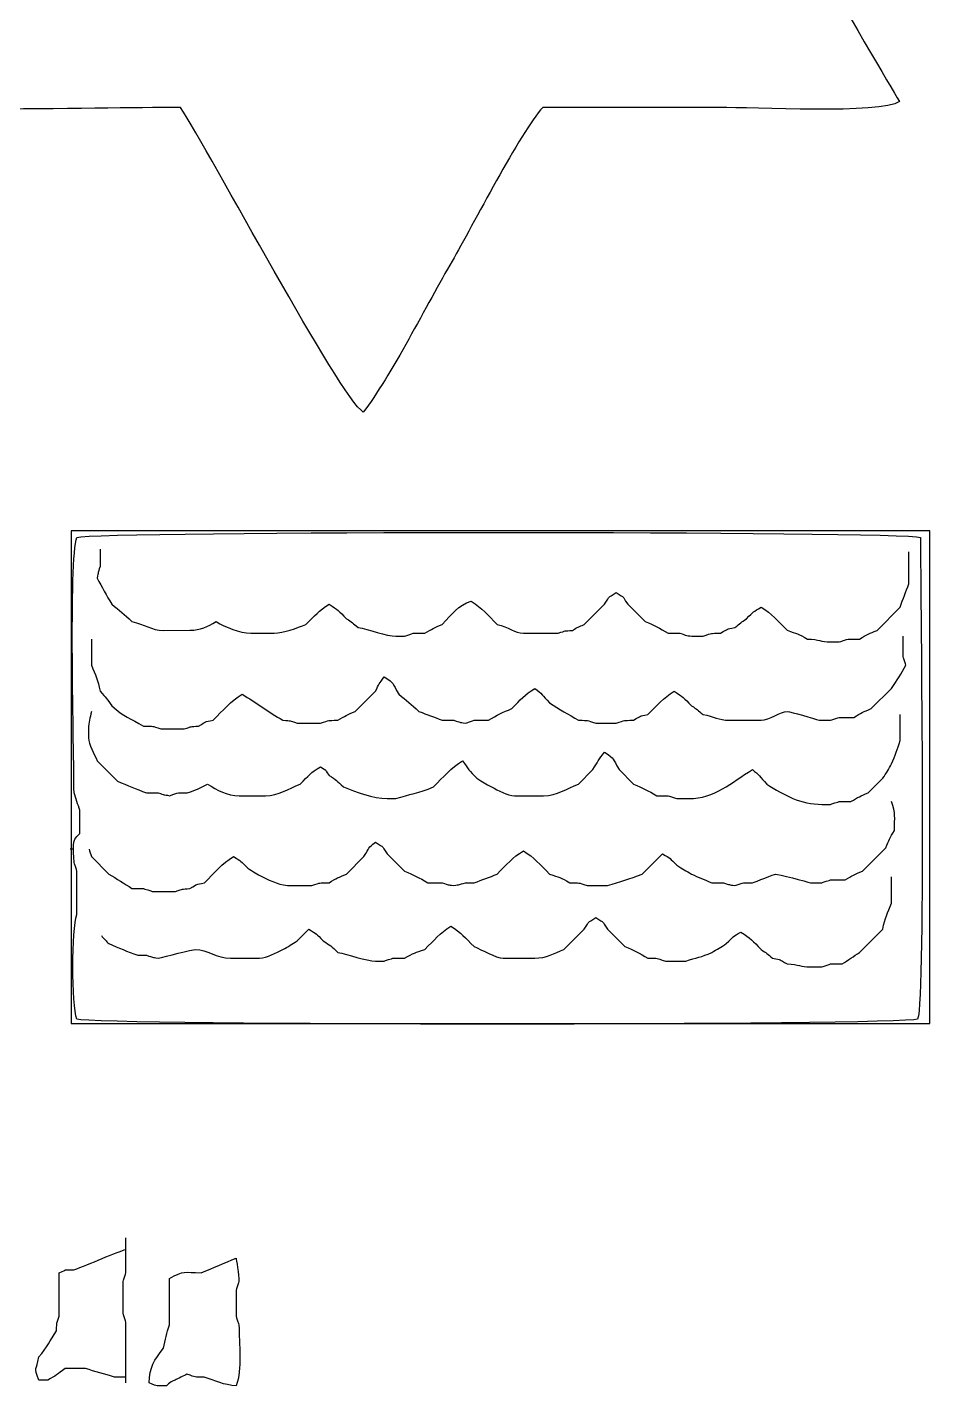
# Model space of a CAD drawing. Extents: x -149 to 150, y -212 to 234.
# Drawn here: x 57.39 to 83.76, y 33.51 to 73.19 of the extents above; entities that cross this region are included whole.
import ezdxf

# ---------------------------------------------------------------- set-up
doc = ezdxf.new("R2010")
doc.units = 0
doc.header["$MEASUREMENT"] = 0
doc.layers.add('EBENE_1', color=7, linetype='CONTINUOUS')

msp = doc.modelspace()

# ---------------------------------------------------------------- linework, layer by layer
at = {"layer": 'EBENE_1', "color": 250}
msp.add_lwpolyline([(58.6752, 44.1129), (83.756, 44.1129), (83.756, 58.4937), (58.6752, 58.4937), (58.6752, 44.1129)], close=True, dxfattribs=at)
for points, knots in [([(82.8692, 89.0543), (82.2384, 89.2991), (73.8743, 89.1389), (72.4552, 89.139), (72.4552, 89.139), (71.3844, 90.4958), (67.8535, 97.5709), (67.1213, 98.029), (67.1213, 98.029), (66.7061, 97.7538), (64.8609, 94.3457), (64.4405, 93.6262), (64.4405, 93.6262), (63.8397, 92.5981), (62.4697, 89.8783), (61.7873, 89.1389), (61.7873, 89.1389), (60.3865, 89.1389), (52.1687, 89.2974), (51.5426, 89.0542), (51.5426, 89.0542), (51.5426, 89.0542), (51.5425, 88.8002), (51.5425, 88.8002), (51.5425, 88.8002), (53.0946, 85.8991), (54.9235, 82.8319), (56.6226, 79.995), (56.6226, 79.995), (55.8773, 79.0505), (54.632, 76.67), (53.9749, 75.5077), (53.9749, 75.5077), (53.5231, 74.7081), (51.5571, 71.6004), (51.5426, 70.9356), (51.5426, 70.9356), (52.1711, 70.6917), (60.462, 70.851), (61.8719, 70.8509), (61.8719, 70.8509), (62.7297, 69.5394), (66.5241, 62.3874), (67.2059, 61.961), (67.2059, 61.961), (67.9951, 62.9608), (69.0962, 65.1559), (69.802, 66.3636), (69.802, 66.3636), (70.3996, 67.3862), (71.7811, 70.1207), (72.4552, 70.8509), (72.4552, 70.8509), (74.1768, 70.851), (75.8984, 70.8509), (77.6199, 70.851), (77.6199, 70.851), (78.5454, 70.851), (82.3414, 70.6443), (82.8691, 71.0203), (82.8691, 71.0203), (82.3183, 71.9403), (77.7892, 79.6826), (77.7892, 79.9949), (77.7892, 79.9949), (77.7892, 79.9949), (77.7891, 80.0796), (77.7891, 80.0796), (77.7891, 80.0796), (77.7892, 80.5895), (82.3156, 87.7449), (82.8692, 89.0543)], [0, 0, 0, 0, 0.0526316, 0.0526316, 0.0526316, 0.0526316, 0.1052632, 0.1052632, 0.1052632, 0.1052632, 0.1578947, 0.1578947, 0.1578947, 0.1578947, 0.2105263, 0.2105263, 0.2105263, 0.2105263, 0.2631579, 0.2631579, 0.2631579, 0.2631579, 0.3157895, 0.3157895, 0.3157895, 0.3157895, 0.3684211, 0.3684211, 0.3684211, 0.3684211, 0.4210526, 0.4210526, 0.4210526, 0.4210526, 0.4736842, 0.4736842, 0.4736842, 0.4736842, 0.5263158, 0.5263158, 0.5263158, 0.5263158, 0.5789474, 0.5789474, 0.5789474, 0.5789474, 0.6315789, 0.6315789, 0.6315789, 0.6315789, 0.6842105, 0.6842105, 0.6842105, 0.6842105, 0.7368421, 0.7368421, 0.7368421, 0.7368421, 0.7894737, 0.7894737, 0.7894737, 0.7894737, 0.8421053, 0.8421053, 0.8421053, 0.8421053, 0.8947368, 0.8947368, 0.8947368, 0.8947368, 1, 1, 1, 1]), ([(58.93, 49.6633), (58.6557, 49.4278), (58.7607, 49.2553), (58.7607, 48.8167), (58.7607, 48.8167), (58.763, 48.8115), (58.8403, 48.5769), (58.8454, 48.5627), (58.8454, 48.5627), (58.8454, 48.5627), (58.8454, 47.2927), (58.8454, 47.2927), (58.8454, 47.2927), (58.6843, 46.8777), (58.6843, 44.6597), (58.8453, 44.2446), (58.8453, 44.2446), (59.3482, 44.0495), (82.8958, 44.0495), (83.3987, 44.2446), (83.3987, 44.2446), (83.6425, 44.8726), (83.4834, 56.5643), (83.4834, 58.2993), (83.4834, 58.2993), (82.9799, 58.4948), (59.3488, 58.4948), (58.8454, 58.2993), (58.8454, 58.2993), (58.6052, 57.6806), (58.7607, 51.9993), (58.7607, 50.8486), (58.7607, 50.8486), (58.8194, 50.6792), (58.8713, 50.5102), (58.93, 50.3406), (58.93, 50.3406), (58.93, 50.3406), (58.93, 49.6633), (58.93, 49.6633)], [0, 0, 0, 0, 0.0909091, 0.0909091, 0.0909091, 0.0909091, 0.1818182, 0.1818182, 0.1818182, 0.1818182, 0.2727273, 0.2727273, 0.2727273, 0.2727273, 0.3636364, 0.3636364, 0.3636364, 0.3636364, 0.4545455, 0.4545455, 0.4545455, 0.4545455, 0.5454545, 0.5454545, 0.5454545, 0.5454545, 0.6363636, 0.6363636, 0.6363636, 0.6363636, 0.7272727, 0.7272727, 0.7272727, 0.7272727, 0.8181818, 0.8181818, 0.8181818, 0.8181818, 1, 1, 1, 1]), ([(59.5227, 57.9607), (59.5227, 57.9607), (59.5227, 57.4527), (59.5227, 57.4527), (59.5227, 57.4527), (59.4478, 57.2445), (59.4754, 57.3076), (59.438, 57.114), (59.438, 57.114), (59.5751, 56.8578), (59.7111, 56.6029), (59.8614, 56.3519), (59.8614, 56.3519), (60.0946, 56.1627), (60.2228, 56.0703), (60.454, 55.844), (60.454, 55.844), (60.8226, 55.7664), (61.002, 55.5899), (61.3853, 55.5899), (61.3853, 55.5899), (61.3853, 55.5899), (62.1473, 55.59), (62.1473, 55.59), (62.1473, 55.59), (62.4543, 55.59), (62.663, 55.7019), (62.9094, 55.844), (62.9094, 55.844), (63.1812, 55.687), (63.5937, 55.5053), (63.9254, 55.5053), (63.9254, 55.5053), (63.9254, 55.5053), (64.6027, 55.5053), (64.6027, 55.5053), (64.6027, 55.5053), (64.888, 55.5054), (65.2686, 55.6674), (65.534, 55.7593), (65.534, 55.7593), (65.7981, 56.0233), (65.9076, 56.1661), (66.2114, 56.3519), (66.2114, 56.3519), (66.4744, 56.1911), (66.487, 56.161), (66.7194, 55.9287), (66.7194, 55.9287), (66.8796, 55.8261), (66.9046, 55.7985), (67.058, 55.6746), (67.058, 55.6746), (67.3392, 55.6216), (67.8994, 55.4207), (68.1586, 55.4207), (68.1586, 55.4207), (68.1586, 55.4207), (68.4126, 55.4207), (68.4126, 55.4207), (68.4126, 55.4207), (68.4178, 55.4229), (68.6525, 55.5002), (68.6667, 55.5053), (68.6667, 55.5053), (68.6667, 55.5053), (69.0053, 55.5054), (69.0053, 55.5054), (69.0053, 55.5054), (69.2178, 55.6326), (69.2861, 55.6681), (69.5134, 55.7593), (69.5134, 55.7593), (69.8227, 56.0686), (69.9695, 56.3243), (70.3599, 56.4366), (70.3599, 56.4366), (70.68, 56.2409), (70.8429, 56.0386), (71.122, 55.7593), (71.122, 55.7593), (71.4482, 55.6905), (71.6412, 55.5053), (71.884, 55.5053), (71.884, 55.5053), (71.884, 55.5053), (72.646, 55.5053), (72.646, 55.5053), (72.646, 55.5053), (72.646, 55.5053), (72.9, 55.5054), (72.9, 55.5054), (72.9, 55.5054), (73.1486, 55.5878), (73.0558, 55.5694), (73.3234, 55.5899), (73.3234, 55.5899), (73.4871, 55.6948), (73.4871, 55.6875), (73.662, 55.7593), (73.662, 55.7593), (73.662, 55.7593), (74.2547, 56.3519), (74.2547, 56.3519), (74.2547, 56.3519), (74.4503, 56.6447), (74.3093, 56.5025), (74.5934, 56.6907), (74.5934, 56.6907), (74.8883, 56.4976), (74.7333, 56.6397), (74.932, 56.3519), (74.932, 56.3519), (74.932, 56.3519), (75.44, 55.844), (75.44, 55.844), (75.44, 55.844), (75.7086, 55.7363), (75.8661, 55.6558), (76.1174, 55.5054), (76.1174, 55.5054), (76.1174, 55.5054), (76.456, 55.5054), (76.456, 55.5054), (76.456, 55.5054), (76.6412, 55.444), (76.6639, 55.4206), (76.8793, 55.4207), (76.8793, 55.4207), (76.8793, 55.4207), (77.1333, 55.4207), (77.1333, 55.4207), (77.1333, 55.4207), (77.4323, 55.5176), (77.3084, 55.498), (77.6413, 55.5053), (77.6413, 55.5053), (77.896, 55.6556), (77.7852, 55.6157), (78.0647, 55.6746), (78.0647, 55.6746), (78.2168, 55.7949), (78.2486, 55.8252), (78.4034, 55.9286), (78.4034, 55.9286), (78.6185, 56.1438), (78.5929, 56.1244), (78.8267, 56.2673), (78.8267, 56.2673), (79.1467, 56.0716), (79.3095, 55.8691), (79.5887, 55.59), (79.5887, 55.59), (79.875, 55.4909), (79.9094, 55.4929), (80.1814, 55.336), (80.1814, 55.336), (80.5324, 55.3284), (80.5609, 55.2513), (80.8587, 55.2514), (80.8587, 55.2514), (80.8587, 55.2514), (81.1127, 55.2514), (81.1127, 55.2514), (81.1127, 55.2514), (81.1178, 55.2536), (81.3525, 55.3309), (81.3667, 55.3359), (81.3667, 55.3359), (81.3667, 55.3359), (81.7054, 55.336), (81.7054, 55.336), (81.7054, 55.336), (81.9178, 55.4633), (81.986, 55.4988), (82.2134, 55.5899), (82.2134, 55.5899), (82.2134, 55.5899), (82.8907, 56.2673), (82.8907, 56.2673), (82.8907, 56.2673), (82.9741, 56.5087), (83.05, 56.7086), (83.1447, 56.9447), (83.1447, 56.9447), (83.1447, 56.9447), (83.1447, 57.876), (83.1447, 57.876)], [0, 0, 0, 0, 0.0208333, 0.0208333, 0.0208333, 0.0208333, 0.0416667, 0.0416667, 0.0416667, 0.0416667, 0.0625, 0.0625, 0.0625, 0.0625, 0.0833333, 0.0833333, 0.0833333, 0.0833333, 0.1041667, 0.1041667, 0.1041667, 0.1041667, 0.125, 0.125, 0.125, 0.125, 0.1458333, 0.1458333, 0.1458333, 0.1458333, 0.1666667, 0.1666667, 0.1666667, 0.1666667, 0.1875, 0.1875, 0.1875, 0.1875, 0.2083333, 0.2083333, 0.2083333, 0.2083333, 0.2291667, 0.2291667, 0.2291667, 0.2291667, 0.25, 0.25, 0.25, 0.25, 0.2708333, 0.2708333, 0.2708333, 0.2708333, 0.2916667, 0.2916667, 0.2916667, 0.2916667, 0.3125, 0.3125, 0.3125, 0.3125, 0.3333333, 0.3333333, 0.3333333, 0.3333333, 0.3541667, 0.3541667, 0.3541667, 0.3541667, 0.375, 0.375, 0.375, 0.375, 0.3958333, 0.3958333, 0.3958333, 0.3958333, 0.4166667, 0.4166667, 0.4166667, 0.4166667, 0.4375, 0.4375, 0.4375, 0.4375, 0.4583333, 0.4583333, 0.4583333, 0.4583333, 0.4791667, 0.4791667, 0.4791667, 0.4791667, 0.5, 0.5, 0.5, 0.5, 0.5208333, 0.5208333, 0.5208333, 0.5208333, 0.5416667, 0.5416667, 0.5416667, 0.5416667, 0.5625, 0.5625, 0.5625, 0.5625, 0.5833333, 0.5833333, 0.5833333, 0.5833333, 0.6041667, 0.6041667, 0.6041667, 0.6041667, 0.625, 0.625, 0.625, 0.625, 0.6458333, 0.6458333, 0.6458333, 0.6458333, 0.6666667, 0.6666667, 0.6666667, 0.6666667, 0.6875, 0.6875, 0.6875, 0.6875, 0.7083333, 0.7083333, 0.7083333, 0.7083333, 0.7291667, 0.7291667, 0.7291667, 0.7291667, 0.75, 0.75, 0.75, 0.75, 0.7708333, 0.7708333, 0.7708333, 0.7708333, 0.7916667, 0.7916667, 0.7916667, 0.7916667, 0.8125, 0.8125, 0.8125, 0.8125, 0.8333333, 0.8333333, 0.8333333, 0.8333333, 0.8541667, 0.8541667, 0.8541667, 0.8541667, 0.875, 0.875, 0.875, 0.875, 0.8958333, 0.8958333, 0.8958333, 0.8958333, 0.9166667, 0.9166667, 0.9166667, 0.9166667, 0.9375, 0.9375, 0.9375, 0.9375, 0.9583333, 0.9583333, 0.9583333, 0.9583333, 1, 1, 1, 1]), ([(59.2686, 55.3359), (59.2686, 55.3359), (59.2686, 54.5739), (59.2686, 54.5739), (59.2686, 54.5739), (59.3877, 54.2774), (59.4604, 54.141), (59.5226, 53.8119), (59.5226, 53.8119), (59.706, 53.613), (59.7226, 53.594), (59.8614, 53.3887), (59.8614, 53.3887), (60.2279, 53.0502), (60.4016, 53.0302), (60.7927, 52.796), (60.7927, 52.796), (61.1256, 52.7887), (61.0017, 52.8082), (61.3007, 52.7114), (61.3007, 52.7114), (61.3007, 52.7114), (61.6394, 52.7114), (61.6394, 52.7114), (61.6394, 52.7114), (61.6394, 52.7114), (61.724, 52.7113), (61.724, 52.7113), (61.724, 52.7113), (61.724, 52.7113), (61.978, 52.7113), (61.978, 52.7113), (61.978, 52.7113), (62.2266, 52.7937), (62.1338, 52.7755), (62.4014, 52.796), (62.4014, 52.796), (62.656, 52.9462), (62.5452, 52.9065), (62.8247, 52.9654), (62.8247, 52.9654), (63.1187, 53.2594), (63.3366, 53.5225), (63.6714, 53.7274), (63.6714, 53.7274), (64.0729, 53.4816), (64.4412, 53.2143), (64.8567, 52.9653), (64.8567, 52.9653), (65.1474, 52.9424), (65.0093, 52.9684), (65.28, 52.8807), (65.28, 52.8807), (65.28, 52.8807), (65.534, 52.8807), (65.534, 52.8807), (65.534, 52.8807), (65.534, 52.8807), (65.6187, 52.8806), (65.6187, 52.8806), (65.6187, 52.8806), (65.6187, 52.8806), (65.9574, 52.8806), (65.9574, 52.8806), (65.9574, 52.8806), (66.2563, 52.9777), (66.1324, 52.9581), (66.4654, 52.9653), (66.4654, 52.9653), (66.6778, 53.0925), (66.746, 53.1282), (66.9734, 53.2194), (66.9734, 53.2194), (66.9734, 53.2194), (67.566, 53.812), (67.566, 53.812), (67.566, 53.812), (67.6748, 54.0409), (67.661, 54.0187), (67.82, 54.2354), (67.82, 54.2354), (68.1466, 54.0189), (68.0391, 54.0684), (68.2434, 53.7273), (68.2434, 53.7273), (68.4767, 53.5381), (68.6048, 53.4456), (68.836, 53.2193), (68.836, 53.2193), (69.0774, 53.1358), (69.2772, 53.0601), (69.5134, 52.9654), (69.5134, 52.9654), (69.5134, 52.9654), (69.852, 52.9653), (69.852, 52.9653), (69.852, 52.9653), (70.0601, 52.8904), (69.9972, 52.918), (70.1907, 52.8807), (70.1907, 52.8807), (70.1958, 52.8829), (70.4305, 52.9602), (70.4447, 52.9653), (70.4447, 52.9653), (70.4447, 52.9653), (70.868, 52.9654), (70.868, 52.9654), (70.868, 52.9654), (71.1193, 53.1159), (71.2768, 53.1963), (71.5453, 53.304), (71.5453, 53.304), (71.8094, 53.568), (71.9189, 53.7109), (72.2227, 53.8966), (72.2227, 53.8966), (72.4216, 53.7466), (72.4425, 53.6938), (72.6459, 53.4734), (72.6459, 53.4734), (72.9461, 53.2771), (73.1954, 53.1434), (73.4927, 52.9654), (73.4927, 52.9654), (73.8256, 52.958), (73.7017, 52.9776), (74.0007, 52.8807), (74.0007, 52.8807), (74.0007, 52.8807), (74.2547, 52.8807), (74.2547, 52.8807), (74.2547, 52.8807), (74.2547, 52.8807), (74.5934, 52.8806), (74.5934, 52.8806), (74.5934, 52.8806), (74.8923, 52.9777), (74.7684, 52.9581), (75.1014, 52.9654), (75.1014, 52.9654), (75.356, 53.1155), (75.2452, 53.0758), (75.5247, 53.1347), (75.5247, 53.1347), (75.8039, 53.4138), (75.9667, 53.6162), (76.2866, 53.812), (76.2866, 53.812), (76.5497, 53.651), (76.5624, 53.621), (76.7947, 53.3886), (76.7947, 53.3886), (76.9549, 53.2861), (76.98, 53.2584), (77.1334, 53.1347), (77.1334, 53.1347), (77.4373, 53.0772), (77.592, 52.9654), (77.8954, 52.9654), (77.8954, 52.9654), (77.8954, 52.9654), (78.8267, 52.9654), (78.8267, 52.9654), (78.8267, 52.9654), (79.072, 52.9654), (79.4012, 53.2194), (79.5887, 53.2194), (79.5887, 53.2194), (79.6986, 53.2194), (80.3759, 53.0121), (80.52, 52.9654), (80.52, 52.9654), (80.52, 52.9654), (80.8587, 52.9653), (80.8587, 52.9653), (80.8587, 52.9653), (80.8638, 52.9676), (81.0985, 53.045), (81.1127, 53.05), (81.1127, 53.05), (81.1127, 53.05), (81.536, 53.0499), (81.536, 53.0499), (81.536, 53.0499), (81.7484, 53.1772), (81.8167, 53.2129), (82.044, 53.304), (82.044, 53.304), (82.044, 53.304), (82.6367, 53.8967), (82.6367, 53.8967), (82.6367, 53.8967), (82.7916, 54.1335), (82.9275, 54.3264), (83.06, 54.5739), (83.06, 54.5739), (83.0577, 54.5791), (82.9805, 54.8138), (82.9754, 54.8279), (82.9754, 54.8279), (82.9754, 54.8279), (82.9754, 55.4206), (82.9754, 55.4206)], [0, 0, 0, 0, 0.0192308, 0.0192308, 0.0192308, 0.0192308, 0.0384615, 0.0384615, 0.0384615, 0.0384615, 0.0576923, 0.0576923, 0.0576923, 0.0576923, 0.0769231, 0.0769231, 0.0769231, 0.0769231, 0.0961538, 0.0961538, 0.0961538, 0.0961538, 0.1153846, 0.1153846, 0.1153846, 0.1153846, 0.1346154, 0.1346154, 0.1346154, 0.1346154, 0.1538462, 0.1538462, 0.1538462, 0.1538462, 0.1730769, 0.1730769, 0.1730769, 0.1730769, 0.1923077, 0.1923077, 0.1923077, 0.1923077, 0.2115385, 0.2115385, 0.2115385, 0.2115385, 0.2307692, 0.2307692, 0.2307692, 0.2307692, 0.25, 0.25, 0.25, 0.25, 0.2692308, 0.2692308, 0.2692308, 0.2692308, 0.2884615, 0.2884615, 0.2884615, 0.2884615, 0.3076923, 0.3076923, 0.3076923, 0.3076923, 0.3269231, 0.3269231, 0.3269231, 0.3269231, 0.3461538, 0.3461538, 0.3461538, 0.3461538, 0.3653846, 0.3653846, 0.3653846, 0.3653846, 0.3846154, 0.3846154, 0.3846154, 0.3846154, 0.4038462, 0.4038462, 0.4038462, 0.4038462, 0.4230769, 0.4230769, 0.4230769, 0.4230769, 0.4423077, 0.4423077, 0.4423077, 0.4423077, 0.4615385, 0.4615385, 0.4615385, 0.4615385, 0.4807692, 0.4807692, 0.4807692, 0.4807692, 0.5, 0.5, 0.5, 0.5, 0.5192308, 0.5192308, 0.5192308, 0.5192308, 0.5384615, 0.5384615, 0.5384615, 0.5384615, 0.5576923, 0.5576923, 0.5576923, 0.5576923, 0.5769231, 0.5769231, 0.5769231, 0.5769231, 0.5961538, 0.5961538, 0.5961538, 0.5961538, 0.6153846, 0.6153846, 0.6153846, 0.6153846, 0.6346154, 0.6346154, 0.6346154, 0.6346154, 0.6538462, 0.6538462, 0.6538462, 0.6538462, 0.6730769, 0.6730769, 0.6730769, 0.6730769, 0.6923077, 0.6923077, 0.6923077, 0.6923077, 0.7115385, 0.7115385, 0.7115385, 0.7115385, 0.7307692, 0.7307692, 0.7307692, 0.7307692, 0.75, 0.75, 0.75, 0.75, 0.7692308, 0.7692308, 0.7692308, 0.7692308, 0.7884615, 0.7884615, 0.7884615, 0.7884615, 0.8076923, 0.8076923, 0.8076923, 0.8076923, 0.8269231, 0.8269231, 0.8269231, 0.8269231, 0.8461538, 0.8461538, 0.8461538, 0.8461538, 0.8653846, 0.8653846, 0.8653846, 0.8653846, 0.8846154, 0.8846154, 0.8846154, 0.8846154, 0.9038462, 0.9038462, 0.9038462, 0.9038462, 0.9230769, 0.9230769, 0.9230769, 0.9230769, 0.9423077, 0.9423077, 0.9423077, 0.9423077, 0.9615385, 0.9615385, 0.9615385, 0.9615385, 1, 1, 1, 1]), ([(59.2687, 53.2193), (59.2332, 53.0317), (59.184, 52.9145), (59.184, 52.7114), (59.184, 52.7114), (59.184, 52.7114), (59.184, 52.4574), (59.184, 52.4574), (59.184, 52.4574), (59.184, 52.2548), (59.3555, 51.9858), (59.438, 51.7799), (59.438, 51.7799), (59.438, 51.7799), (60.0307, 51.1874), (60.0307, 51.1874), (60.0307, 51.1874), (60.3321, 51.0664), (60.5626, 50.9576), (60.8774, 50.8487), (60.8774, 50.8487), (60.8774, 50.8487), (61.216, 50.8486), (61.216, 50.8486), (61.216, 50.8486), (61.4241, 50.7738), (61.3612, 50.8013), (61.5546, 50.764), (61.5546, 50.764), (61.5597, 50.7664), (61.7945, 50.8435), (61.8086, 50.8487), (61.8086, 50.8487), (61.8086, 50.8487), (62.0626, 50.8486), (62.0626, 50.8486), (62.0626, 50.8486), (62.3491, 50.9477), (62.3834, 50.9457), (62.6554, 51.1026), (62.6554, 51.1026), (62.9467, 50.9281), (63.2226, 50.764), (63.5867, 50.7639), (63.5867, 50.7639), (63.5867, 50.7639), (64.3487, 50.7639), (64.3487, 50.7639), (64.3487, 50.7639), (64.734, 50.764), (65.0282, 50.9677), (65.3647, 51.1027), (65.3647, 51.1027), (65.6131, 51.3512), (65.672, 51.4361), (65.9574, 51.6106), (65.9574, 51.6106), (66.2192, 51.4221), (66.0188, 51.622), (66.2114, 51.3567), (66.2114, 51.3567), (66.4177, 51.2188), (66.4364, 51.201), (66.6347, 51.0179), (66.6347, 51.0179), (66.9925, 50.8744), (67.4918, 50.6794), (67.9047, 50.6794), (67.9047, 50.6794), (67.9047, 50.6794), (68.1586, 50.6794), (68.1586, 50.6794), (68.1586, 50.6794), (68.5751, 50.8143), (68.8186, 50.8413), (69.2594, 51.0179), (69.2594, 51.0179), (69.5533, 51.312), (69.7713, 51.5751), (70.106, 51.78), (70.106, 51.78), (70.2668, 51.5421), (70.3115, 51.4947), (70.5294, 51.2719), (70.5294, 51.2719), (70.6823, 51.1697), (70.7948, 51.1025), (70.9527, 51.018), (70.9527, 51.018), (71.1505, 50.926), (71.4028, 50.7639), (71.63, 50.7639), (71.63, 50.7639), (71.63, 50.7639), (72.4767, 50.7639), (72.4767, 50.7639), (72.4767, 50.7639), (72.862, 50.7639), (73.1562, 50.9677), (73.4926, 51.1027), (73.4926, 51.1027), (73.4926, 51.1027), (73.916, 51.5259), (73.916, 51.5259), (73.916, 51.5259), (74.0507, 51.7509), (74.0821, 51.8153), (74.2546, 52.034), (74.2546, 52.034), (74.5813, 51.8176), (74.4738, 51.8669), (74.678, 51.5259), (74.678, 51.5259), (74.678, 51.5259), (75.1014, 51.1027), (75.1014, 51.1027), (75.1014, 51.1027), (75.37, 50.995), (75.5274, 50.9145), (75.7787, 50.764), (75.7787, 50.764), (75.7787, 50.764), (76.1174, 50.7639), (76.1174, 50.7639), (76.1174, 50.7639), (76.1225, 50.7616), (76.3572, 50.6845), (76.3714, 50.6793), (76.3714, 50.6793), (76.3714, 50.6793), (76.7099, 50.6794), (76.7099, 50.6794), (76.7099, 50.6794), (77.49, 50.6794), (77.9544, 51.1477), (78.5727, 51.5259), (78.5727, 51.5259), (78.7716, 51.376), (78.7924, 51.3232), (78.996, 51.1027), (78.996, 51.1027), (79.4845, 50.7832), (79.9884, 50.51), (80.6047, 50.51), (80.6047, 50.51), (80.6047, 50.51), (80.8587, 50.51), (80.8587, 50.51), (80.8587, 50.51), (80.8638, 50.5123), (81.0985, 50.5896), (81.1127, 50.5946), (81.1127, 50.5946), (81.1127, 50.5946), (81.4514, 50.5947), (81.4514, 50.5947), (81.4514, 50.5947), (81.6638, 50.7218), (81.732, 50.7574), (81.9594, 50.8486), (81.9594, 50.8486), (81.9594, 50.8486), (82.3827, 51.272), (82.3827, 51.272), (82.3827, 51.272), (82.485, 51.425), (82.5521, 51.5374), (82.6367, 51.6953), (82.6367, 51.6953), (82.7516, 51.9424), (82.8029, 52.1188), (82.8907, 52.3727), (82.8907, 52.3727), (82.8907, 52.3727), (82.8907, 53.1347), (82.8907, 53.1347)], [0, 0, 0, 0, 0.0222222, 0.0222222, 0.0222222, 0.0222222, 0.0444444, 0.0444444, 0.0444444, 0.0444444, 0.0666667, 0.0666667, 0.0666667, 0.0666667, 0.0888889, 0.0888889, 0.0888889, 0.0888889, 0.1111111, 0.1111111, 0.1111111, 0.1111111, 0.1333333, 0.1333333, 0.1333333, 0.1333333, 0.1555556, 0.1555556, 0.1555556, 0.1555556, 0.1777778, 0.1777778, 0.1777778, 0.1777778, 0.2, 0.2, 0.2, 0.2, 0.2222222, 0.2222222, 0.2222222, 0.2222222, 0.2444444, 0.2444444, 0.2444444, 0.2444444, 0.2666667, 0.2666667, 0.2666667, 0.2666667, 0.2888889, 0.2888889, 0.2888889, 0.2888889, 0.3111111, 0.3111111, 0.3111111, 0.3111111, 0.3333333, 0.3333333, 0.3333333, 0.3333333, 0.3555556, 0.3555556, 0.3555556, 0.3555556, 0.3777778, 0.3777778, 0.3777778, 0.3777778, 0.4, 0.4, 0.4, 0.4, 0.4222222, 0.4222222, 0.4222222, 0.4222222, 0.4444444, 0.4444444, 0.4444444, 0.4444444, 0.4666667, 0.4666667, 0.4666667, 0.4666667, 0.4888889, 0.4888889, 0.4888889, 0.4888889, 0.5111111, 0.5111111, 0.5111111, 0.5111111, 0.5333333, 0.5333333, 0.5333333, 0.5333333, 0.5555556, 0.5555556, 0.5555556, 0.5555556, 0.5777778, 0.5777778, 0.5777778, 0.5777778, 0.6, 0.6, 0.6, 0.6, 0.6222222, 0.6222222, 0.6222222, 0.6222222, 0.6444444, 0.6444444, 0.6444444, 0.6444444, 0.6666667, 0.6666667, 0.6666667, 0.6666667, 0.6888889, 0.6888889, 0.6888889, 0.6888889, 0.7111111, 0.7111111, 0.7111111, 0.7111111, 0.7333333, 0.7333333, 0.7333333, 0.7333333, 0.7555556, 0.7555556, 0.7555556, 0.7555556, 0.7777778, 0.7777778, 0.7777778, 0.7777778, 0.8, 0.8, 0.8, 0.8, 0.8222222, 0.8222222, 0.8222222, 0.8222222, 0.8444444, 0.8444444, 0.8444444, 0.8444444, 0.8666667, 0.8666667, 0.8666667, 0.8666667, 0.8888889, 0.8888889, 0.8888889, 0.8888889, 0.9111111, 0.9111111, 0.9111111, 0.9111111, 0.9333333, 0.9333333, 0.9333333, 0.9333333, 0.9555556, 0.9555556, 0.9555556, 0.9555556, 1, 1, 1, 1]), ([(59.2041, 49.1991), (59.2204, 49.1388), (59.2398, 49.0692), (59.2686, 48.986), (59.2686, 48.986), (59.2686, 48.986), (59.7767, 48.4779), (59.7767, 48.4779), (59.7767, 48.4779), (60.0132, 48.3364), (60.2198, 48.2079), (60.454, 48.0547), (60.454, 48.0547), (60.454, 48.0547), (60.7927, 48.0546), (60.7927, 48.0546), (60.7927, 48.0546), (60.7978, 48.0524), (61.0325, 47.975), (61.0467, 47.97), (61.0467, 47.97), (61.0467, 47.97), (61.47, 47.9699), (61.47, 47.9699), (61.47, 47.9699), (61.47, 47.9699), (61.724, 47.97), (61.724, 47.97), (61.724, 47.97), (61.9726, 48.0524), (61.8798, 48.0341), (62.1474, 48.0546), (62.1474, 48.0546), (62.402, 48.2048), (62.2912, 48.165), (62.5707, 48.224), (62.5707, 48.224), (62.8647, 48.518), (63.0826, 48.7812), (63.4174, 48.986), (63.4174, 48.986), (63.6577, 48.841), (63.6226, 48.8608), (63.8406, 48.6473), (63.8406, 48.6473), (63.9936, 48.5451), (64.1062, 48.4777), (64.264, 48.3934), (64.264, 48.3934), (64.5304, 48.2695), (64.7929, 48.1393), (65.1107, 48.1394), (65.1107, 48.1394), (65.1107, 48.1394), (65.3647, 48.1393), (65.3647, 48.1393), (65.3647, 48.1393), (65.3647, 48.1393), (65.7034, 48.1394), (65.7034, 48.1394), (65.7034, 48.1394), (66.0023, 48.2362), (65.8784, 48.2167), (66.2114, 48.2239), (66.2114, 48.2239), (66.4238, 48.3513), (66.492, 48.3869), (66.7194, 48.478), (66.7194, 48.478), (66.7194, 48.478), (67.2273, 48.986), (67.2273, 48.986), (67.2273, 48.986), (67.4027, 49.2787), (67.3224, 49.2205), (67.566, 49.4093), (67.566, 49.4093), (67.861, 49.2162), (67.7059, 49.3584), (67.9046, 49.0706), (67.9046, 49.0706), (67.9046, 49.0706), (68.4127, 48.5626), (68.4127, 48.5626), (68.4127, 48.5626), (68.6813, 48.4549), (68.8387, 48.3746), (69.09, 48.224), (69.09, 48.224), (69.09, 48.224), (69.5134, 48.2239), (69.5134, 48.2239), (69.5134, 48.2239), (69.7215, 48.1491), (69.6585, 48.1767), (69.852, 48.1394), (69.852, 48.1394), (70.0339, 48.1775), (69.9977, 48.1601), (70.1907, 48.2239), (70.1907, 48.2239), (70.1907, 48.2239), (70.4447, 48.224), (70.4447, 48.224), (70.4447, 48.224), (70.6861, 48.3075), (70.8859, 48.3833), (71.1219, 48.4779), (71.1219, 48.4779), (71.4012, 48.7571), (71.564, 48.9596), (71.884, 49.1553), (71.884, 49.1553), (72.204, 48.9596), (72.3669, 48.7572), (72.646, 48.4779), (72.646, 48.4779), (72.9324, 48.3788), (72.9666, 48.381), (73.2387, 48.2239), (73.2387, 48.2239), (73.5715, 48.2167), (73.4476, 48.2362), (73.7467, 48.1394), (73.7467, 48.1394), (73.7467, 48.1394), (74.0854, 48.1393), (74.0854, 48.1393), (74.0854, 48.1393), (74.0854, 48.1393), (74.3394, 48.1393), (74.3394, 48.1393), (74.3394, 48.1393), (74.7168, 48.2618), (74.9767, 48.3261), (75.3554, 48.478), (75.3554, 48.478), (75.3554, 48.478), (75.948, 49.0707), (75.948, 49.0707), (75.948, 49.0707), (76.1882, 48.9257), (76.1531, 48.9454), (76.3714, 48.7319), (76.3714, 48.7319), (76.5243, 48.6297), (76.6368, 48.5625), (76.7947, 48.478), (76.7947, 48.478), (76.9951, 48.3848), (77.1827, 48.306), (77.3874, 48.2239), (77.3874, 48.2239), (77.3874, 48.2239), (77.726, 48.224), (77.726, 48.224), (77.726, 48.224), (77.9341, 48.1492), (77.8712, 48.1768), (78.0647, 48.1393), (78.0647, 48.1393), (78.0698, 48.1416), (78.3045, 48.219), (78.3187, 48.2239), (78.3187, 48.2239), (78.3187, 48.2239), (78.5727, 48.224), (78.5727, 48.224), (78.5727, 48.224), (78.6458, 48.2493), (79.2489, 48.478), (79.2499, 48.478), (79.2499, 48.478), (79.3056, 48.4779), (80.1645, 48.2569), (80.266, 48.224), (80.266, 48.224), (80.266, 48.224), (80.6047, 48.2239), (80.6047, 48.2239), (80.6047, 48.2239), (80.6098, 48.2264), (80.8445, 48.3036), (80.8587, 48.3087), (80.8587, 48.3087), (80.8587, 48.3087), (81.282, 48.3086), (81.282, 48.3086), (81.282, 48.3086), (81.4944, 48.4359), (81.5627, 48.4715), (81.79, 48.5627), (81.79, 48.5627), (81.79, 48.5627), (82.4674, 49.24), (82.4674, 49.24), (82.4674, 49.24), (82.5585, 49.4673), (82.5941, 49.5356), (82.7214, 49.7479), (82.7214, 49.7479), (82.7214, 50.1317), (82.7688, 50.2543), (82.6367, 50.5946)], [0, 0, 0, 0, 0.0192308, 0.0192308, 0.0192308, 0.0192308, 0.0384615, 0.0384615, 0.0384615, 0.0384615, 0.0576923, 0.0576923, 0.0576923, 0.0576923, 0.0769231, 0.0769231, 0.0769231, 0.0769231, 0.0961538, 0.0961538, 0.0961538, 0.0961538, 0.1153846, 0.1153846, 0.1153846, 0.1153846, 0.1346154, 0.1346154, 0.1346154, 0.1346154, 0.1538462, 0.1538462, 0.1538462, 0.1538462, 0.1730769, 0.1730769, 0.1730769, 0.1730769, 0.1923077, 0.1923077, 0.1923077, 0.1923077, 0.2115385, 0.2115385, 0.2115385, 0.2115385, 0.2307692, 0.2307692, 0.2307692, 0.2307692, 0.25, 0.25, 0.25, 0.25, 0.2692308, 0.2692308, 0.2692308, 0.2692308, 0.2884615, 0.2884615, 0.2884615, 0.2884615, 0.3076923, 0.3076923, 0.3076923, 0.3076923, 0.3269231, 0.3269231, 0.3269231, 0.3269231, 0.3461538, 0.3461538, 0.3461538, 0.3461538, 0.3653846, 0.3653846, 0.3653846, 0.3653846, 0.3846154, 0.3846154, 0.3846154, 0.3846154, 0.4038462, 0.4038462, 0.4038462, 0.4038462, 0.4230769, 0.4230769, 0.4230769, 0.4230769, 0.4423077, 0.4423077, 0.4423077, 0.4423077, 0.4615385, 0.4615385, 0.4615385, 0.4615385, 0.4807692, 0.4807692, 0.4807692, 0.4807692, 0.5, 0.5, 0.5, 0.5, 0.5192308, 0.5192308, 0.5192308, 0.5192308, 0.5384615, 0.5384615, 0.5384615, 0.5384615, 0.5576923, 0.5576923, 0.5576923, 0.5576923, 0.5769231, 0.5769231, 0.5769231, 0.5769231, 0.5961538, 0.5961538, 0.5961538, 0.5961538, 0.6153846, 0.6153846, 0.6153846, 0.6153846, 0.6346154, 0.6346154, 0.6346154, 0.6346154, 0.6538462, 0.6538462, 0.6538462, 0.6538462, 0.6730769, 0.6730769, 0.6730769, 0.6730769, 0.6923077, 0.6923077, 0.6923077, 0.6923077, 0.7115385, 0.7115385, 0.7115385, 0.7115385, 0.7307692, 0.7307692, 0.7307692, 0.7307692, 0.75, 0.75, 0.75, 0.75, 0.7692308, 0.7692308, 0.7692308, 0.7692308, 0.7884615, 0.7884615, 0.7884615, 0.7884615, 0.8076923, 0.8076923, 0.8076923, 0.8076923, 0.8269231, 0.8269231, 0.8269231, 0.8269231, 0.8461538, 0.8461538, 0.8461538, 0.8461538, 0.8653846, 0.8653846, 0.8653846, 0.8653846, 0.8846154, 0.8846154, 0.8846154, 0.8846154, 0.9038462, 0.9038462, 0.9038462, 0.9038462, 0.9230769, 0.9230769, 0.9230769, 0.9230769, 0.9423077, 0.9423077, 0.9423077, 0.9423077, 0.9615385, 0.9615385, 0.9615385, 0.9615385, 1, 1, 1, 1]), ([(59.5596, 46.6809), (59.6328, 46.5983), (59.7051, 46.5175), (59.7767, 46.446), (59.7767, 46.446), (60.0781, 46.3252), (60.3086, 46.2163), (60.6234, 46.1074), (60.6234, 46.1074), (60.6234, 46.1074), (60.8774, 46.1073), (60.8774, 46.1073), (60.8774, 46.1073), (61.0855, 46.0324), (61.0225, 46.06), (61.2159, 46.0227), (61.2159, 46.0227), (61.4236, 46.0619), (62.2157, 46.2766), (62.3167, 46.2766), (62.3167, 46.2766), (62.6342, 46.2767), (62.9283, 46.0227), (63.3327, 46.0226), (63.3327, 46.0226), (63.3327, 46.0226), (64.1794, 46.0226), (64.1794, 46.0226), (64.1794, 46.0226), (64.4065, 46.0226), (64.6589, 46.1847), (64.8567, 46.2766), (64.8567, 46.2766), (65.0189, 46.3618), (65.1243, 46.4288), (65.28, 46.5307), (65.28, 46.5307), (65.28, 46.5307), (65.6187, 46.8693), (65.6187, 46.8693), (65.6187, 46.8693), (65.859, 46.7244), (65.8239, 46.744), (66.042, 46.5307), (66.042, 46.5307), (66.2484, 46.3928), (66.2671, 46.3751), (66.4654, 46.1919), (66.4654, 46.1919), (66.7465, 46.1389), (67.3069, 45.9379), (67.566, 45.938), (67.566, 45.938), (67.566, 45.938), (67.82, 45.938), (67.82, 45.938), (67.82, 45.938), (67.8252, 45.9403), (68.0598, 46.0176), (68.074, 46.0226), (68.074, 46.0226), (68.074, 46.0226), (68.4127, 46.0227), (68.4127, 46.0227), (68.4127, 46.0227), (68.6847, 46.1797), (68.719, 46.1776), (69.0054, 46.2767), (69.0054, 46.2767), (69.2845, 46.5558), (69.4473, 46.7582), (69.7674, 46.954), (69.7674, 46.954), (70.0711, 46.7681), (70.1806, 46.6255), (70.4447, 46.3613), (70.4447, 46.3613), (70.6711, 46.2705), (71.0839, 46.0226), (71.2914, 46.0226), (71.2914, 46.0226), (71.2914, 46.0226), (72.2227, 46.0227), (72.2227, 46.0227), (72.2227, 46.0227), (72.547, 46.0226), (72.7926, 46.1656), (73.0693, 46.2767), (73.0693, 46.2767), (73.0693, 46.2767), (73.662, 46.8693), (73.662, 46.8693), (73.662, 46.8693), (73.8577, 47.162), (73.7166, 47.0197), (74.0006, 47.208), (74.0006, 47.208), (74.2956, 47.0149), (74.1407, 47.157), (74.3394, 46.8693), (74.3394, 46.8693), (74.3394, 46.8693), (74.8474, 46.3614), (74.8474, 46.3614), (74.8474, 46.3614), (75.116, 46.2537), (75.2734, 46.1732), (75.5247, 46.0227), (75.5247, 46.0227), (75.8575, 46.0155), (75.7337, 46.035), (76.0327, 45.9379), (76.0327, 45.9379), (76.0327, 45.9379), (76.3714, 45.938), (76.3714, 45.938), (76.3714, 45.938), (76.3714, 45.938), (76.6254, 45.9379), (76.6254, 45.9379), (76.6254, 45.9379), (76.9328, 46.0377), (77.0814, 46.0497), (77.3874, 46.1919), (77.3874, 46.1919), (77.5497, 46.2772), (77.655, 46.3441), (77.8107, 46.446), (77.8107, 46.446), (78.0257, 46.6611), (78.0002, 46.6417), (78.2339, 46.7846), (78.2339, 46.7846), (78.5193, 46.6101), (78.5782, 46.5252), (78.8267, 46.2767), (78.8267, 46.2767), (78.9869, 46.1741), (79.012, 46.1465), (79.1654, 46.0226), (79.1654, 46.0226), (79.4513, 45.9674), (79.3357, 45.9994), (79.5887, 45.8534), (79.5887, 45.8534), (79.9397, 45.8457), (79.9682, 45.7686), (80.266, 45.7687), (80.266, 45.7687), (80.266, 45.7687), (80.6047, 45.7686), (80.6047, 45.7686), (80.6047, 45.7686), (80.6098, 45.7709), (80.8445, 45.8483), (80.8587, 45.8533), (80.8587, 45.8533), (80.8587, 45.8533), (81.1974, 45.8534), (81.1974, 45.8534), (81.1974, 45.8534), (81.3689, 45.9655), (81.5338, 46.0798), (81.7054, 46.192), (81.7054, 46.192), (81.7054, 46.192), (82.3827, 46.8693), (82.3827, 46.8693), (82.3827, 46.8693), (82.4449, 47.1983), (82.5177, 47.3346), (82.6367, 47.6314), (82.6367, 47.6314), (82.6367, 47.6314), (82.6367, 48.3934), (82.6367, 48.3934)], [0, 0, 0, 0, 0.0222222, 0.0222222, 0.0222222, 0.0222222, 0.0444444, 0.0444444, 0.0444444, 0.0444444, 0.0666667, 0.0666667, 0.0666667, 0.0666667, 0.0888889, 0.0888889, 0.0888889, 0.0888889, 0.1111111, 0.1111111, 0.1111111, 0.1111111, 0.1333333, 0.1333333, 0.1333333, 0.1333333, 0.1555556, 0.1555556, 0.1555556, 0.1555556, 0.1777778, 0.1777778, 0.1777778, 0.1777778, 0.2, 0.2, 0.2, 0.2, 0.2222222, 0.2222222, 0.2222222, 0.2222222, 0.2444444, 0.2444444, 0.2444444, 0.2444444, 0.2666667, 0.2666667, 0.2666667, 0.2666667, 0.2888889, 0.2888889, 0.2888889, 0.2888889, 0.3111111, 0.3111111, 0.3111111, 0.3111111, 0.3333333, 0.3333333, 0.3333333, 0.3333333, 0.3555556, 0.3555556, 0.3555556, 0.3555556, 0.3777778, 0.3777778, 0.3777778, 0.3777778, 0.4, 0.4, 0.4, 0.4, 0.4222222, 0.4222222, 0.4222222, 0.4222222, 0.4444444, 0.4444444, 0.4444444, 0.4444444, 0.4666667, 0.4666667, 0.4666667, 0.4666667, 0.4888889, 0.4888889, 0.4888889, 0.4888889, 0.5111111, 0.5111111, 0.5111111, 0.5111111, 0.5333333, 0.5333333, 0.5333333, 0.5333333, 0.5555556, 0.5555556, 0.5555556, 0.5555556, 0.5777778, 0.5777778, 0.5777778, 0.5777778, 0.6, 0.6, 0.6, 0.6, 0.6222222, 0.6222222, 0.6222222, 0.6222222, 0.6444444, 0.6444444, 0.6444444, 0.6444444, 0.6666667, 0.6666667, 0.6666667, 0.6666667, 0.6888889, 0.6888889, 0.6888889, 0.6888889, 0.7111111, 0.7111111, 0.7111111, 0.7111111, 0.7333333, 0.7333333, 0.7333333, 0.7333333, 0.7555556, 0.7555556, 0.7555556, 0.7555556, 0.7777778, 0.7777778, 0.7777778, 0.7777778, 0.8, 0.8, 0.8, 0.8, 0.8222222, 0.8222222, 0.8222222, 0.8222222, 0.8444444, 0.8444444, 0.8444444, 0.8444444, 0.8666667, 0.8666667, 0.8666667, 0.8666667, 0.8888889, 0.8888889, 0.8888889, 0.8888889, 0.9111111, 0.9111111, 0.9111111, 0.9111111, 0.9333333, 0.9333333, 0.9333333, 0.9333333, 0.9555556, 0.9555556, 0.9555556, 0.9555556, 1, 1, 1, 1]), ([(60.2774, 33.6258), (60.2774, 33.6258), (60.2774, 33.7951), (60.2774, 33.7951), (60.2774, 33.7951), (60.2774, 33.7951), (60.2774, 35.4038), (60.2774, 35.4038), (60.2774, 35.4038), (60.2751, 35.4089), (60.1977, 35.6436), (60.1927, 35.6578), (60.1927, 35.6578), (60.1927, 35.6578), (60.1927, 36.5891), (60.1927, 36.5891), (60.1927, 36.5891), (60.1951, 36.5943), (60.2723, 36.829), (60.2774, 36.8431), (60.2774, 36.8431), (60.2774, 36.8431), (60.2773, 37.5206), (60.2773, 37.5206), (60.2773, 37.5206), (60.2773, 37.5206), (60.2774, 37.8592), (60.2774, 37.8592)], [0, 0, 0, 0, 0.125, 0.125, 0.125, 0.125, 0.25, 0.25, 0.25, 0.25, 0.375, 0.375, 0.375, 0.375, 0.5, 0.5, 0.5, 0.5, 0.625, 0.625, 0.625, 0.625, 0.75, 0.75, 0.75, 0.75, 1, 1, 1, 1]), ([(60.2774, 33.7951), (60.2774, 33.7951), (59.9387, 33.7952), (59.9387, 33.7952), (59.9387, 33.7952), (59.6496, 33.8953), (59.3781, 33.9564), (59.0921, 34.0492), (59.0921, 34.0492), (59.0921, 34.0492), (58.4994, 34.0492), (58.4994, 34.0492), (58.4994, 34.0492), (58.2793, 33.8706), (58.2302, 33.8383), (57.9914, 33.7105), (57.9914, 33.7105), (57.9914, 33.7105), (57.7374, 33.7106), (57.7374, 33.7106), (57.7374, 33.7106), (57.5778, 34.1215), (57.658, 33.9683), (57.7374, 34.3879), (57.7374, 34.3879), (57.9678, 34.6718), (58.0681, 34.8539), (58.2454, 35.1499), (58.2454, 35.1499), (58.2682, 35.4406), (58.2423, 35.3025), (58.3301, 35.5732), (58.3301, 35.5732), (58.3301, 35.5732), (58.3301, 36.8432), (58.3301, 36.8432), (58.3301, 36.8432), (58.6004, 36.9504), (58.4109, 36.9204), (58.7534, 36.9279), (58.7534, 36.9279), (59.1916, 37.07), (60.0116, 37.4645), (60.2773, 37.5206)], [0, 0, 0, 0, 0.0833333, 0.0833333, 0.0833333, 0.0833333, 0.1666667, 0.1666667, 0.1666667, 0.1666667, 0.25, 0.25, 0.25, 0.25, 0.3333333, 0.3333333, 0.3333333, 0.3333333, 0.4166667, 0.4166667, 0.4166667, 0.4166667, 0.5, 0.5, 0.5, 0.5, 0.5833333, 0.5833333, 0.5833333, 0.5833333, 0.6666667, 0.6666667, 0.6666667, 0.6666667, 0.75, 0.75, 0.75, 0.75, 0.8333333, 0.8333333, 0.8333333, 0.8333333, 1, 1, 1, 1]), ([(63.4947, 37.2666), (63.1564, 37.1308), (62.82, 36.9801), (62.4787, 36.8431), (62.4787, 36.8431), (61.97, 36.8432), (61.9742, 36.9202), (61.5474, 36.6738), (61.5474, 36.6738), (61.5474, 36.6738), (61.5474, 35.3192), (61.5474, 35.3192), (61.5474, 35.3192), (61.4732, 35.0906), (61.4236, 34.8836), (61.3781, 34.6419), (61.3781, 34.6419), (61.0994, 34.2888), (60.9649, 34.0902), (60.9546, 33.6259), (60.9546, 33.6259), (61.2444, 33.5135), (61.1147, 33.5412), (61.4627, 33.5412), (61.4627, 33.5412), (61.6386, 33.717), (61.616, 33.6532), (61.7166, 33.7106), (61.7166, 33.7106), (61.7686, 33.7328), (62.0011, 33.8541), (62.0554, 33.8798), (62.0554, 33.8798), (62.3544, 33.783), (62.2305, 33.8025), (62.5633, 33.7952), (62.5633, 33.7952), (62.8795, 33.6858), (63.1461, 33.5679), (63.4947, 33.5411), (63.4947, 33.5411), (63.6854, 34.0322), (63.5794, 34.7618), (63.5794, 35.3191), (63.5794, 35.3191), (63.5771, 35.3243), (63.4998, 35.5591), (63.4947, 35.5731), (63.4947, 35.5731), (63.4947, 35.5731), (63.4947, 36.3351), (63.4947, 36.3351), (63.4947, 36.3351), (63.4971, 36.3404), (63.5743, 36.575), (63.5794, 36.5892), (63.5794, 36.5892), (63.5794, 36.7756), (63.4947, 37.2568), (63.4947, 37.2666)], [0, 0, 0, 0, 0.0625, 0.0625, 0.0625, 0.0625, 0.125, 0.125, 0.125, 0.125, 0.1875, 0.1875, 0.1875, 0.1875, 0.25, 0.25, 0.25, 0.25, 0.3125, 0.3125, 0.3125, 0.3125, 0.375, 0.375, 0.375, 0.375, 0.4375, 0.4375, 0.4375, 0.4375, 0.5, 0.5, 0.5, 0.5, 0.5625, 0.5625, 0.5625, 0.5625, 0.625, 0.625, 0.625, 0.625, 0.6875, 0.6875, 0.6875, 0.6875, 0.75, 0.75, 0.75, 0.75, 0.8125, 0.8125, 0.8125, 0.8125, 0.875, 0.875, 0.875, 0.875, 1, 1, 1, 1])]:
    msp.add_open_spline(points, degree=3, knots=knots, dxfattribs=at)
msp.add_open_spline([(58.7426, 49.1991), (58.7426, 49.1991), (58.6437, 49.1991), (58.6437, 49.1991)], degree=3, dxfattribs=at)

doc.saveas('drawing.dxf')
